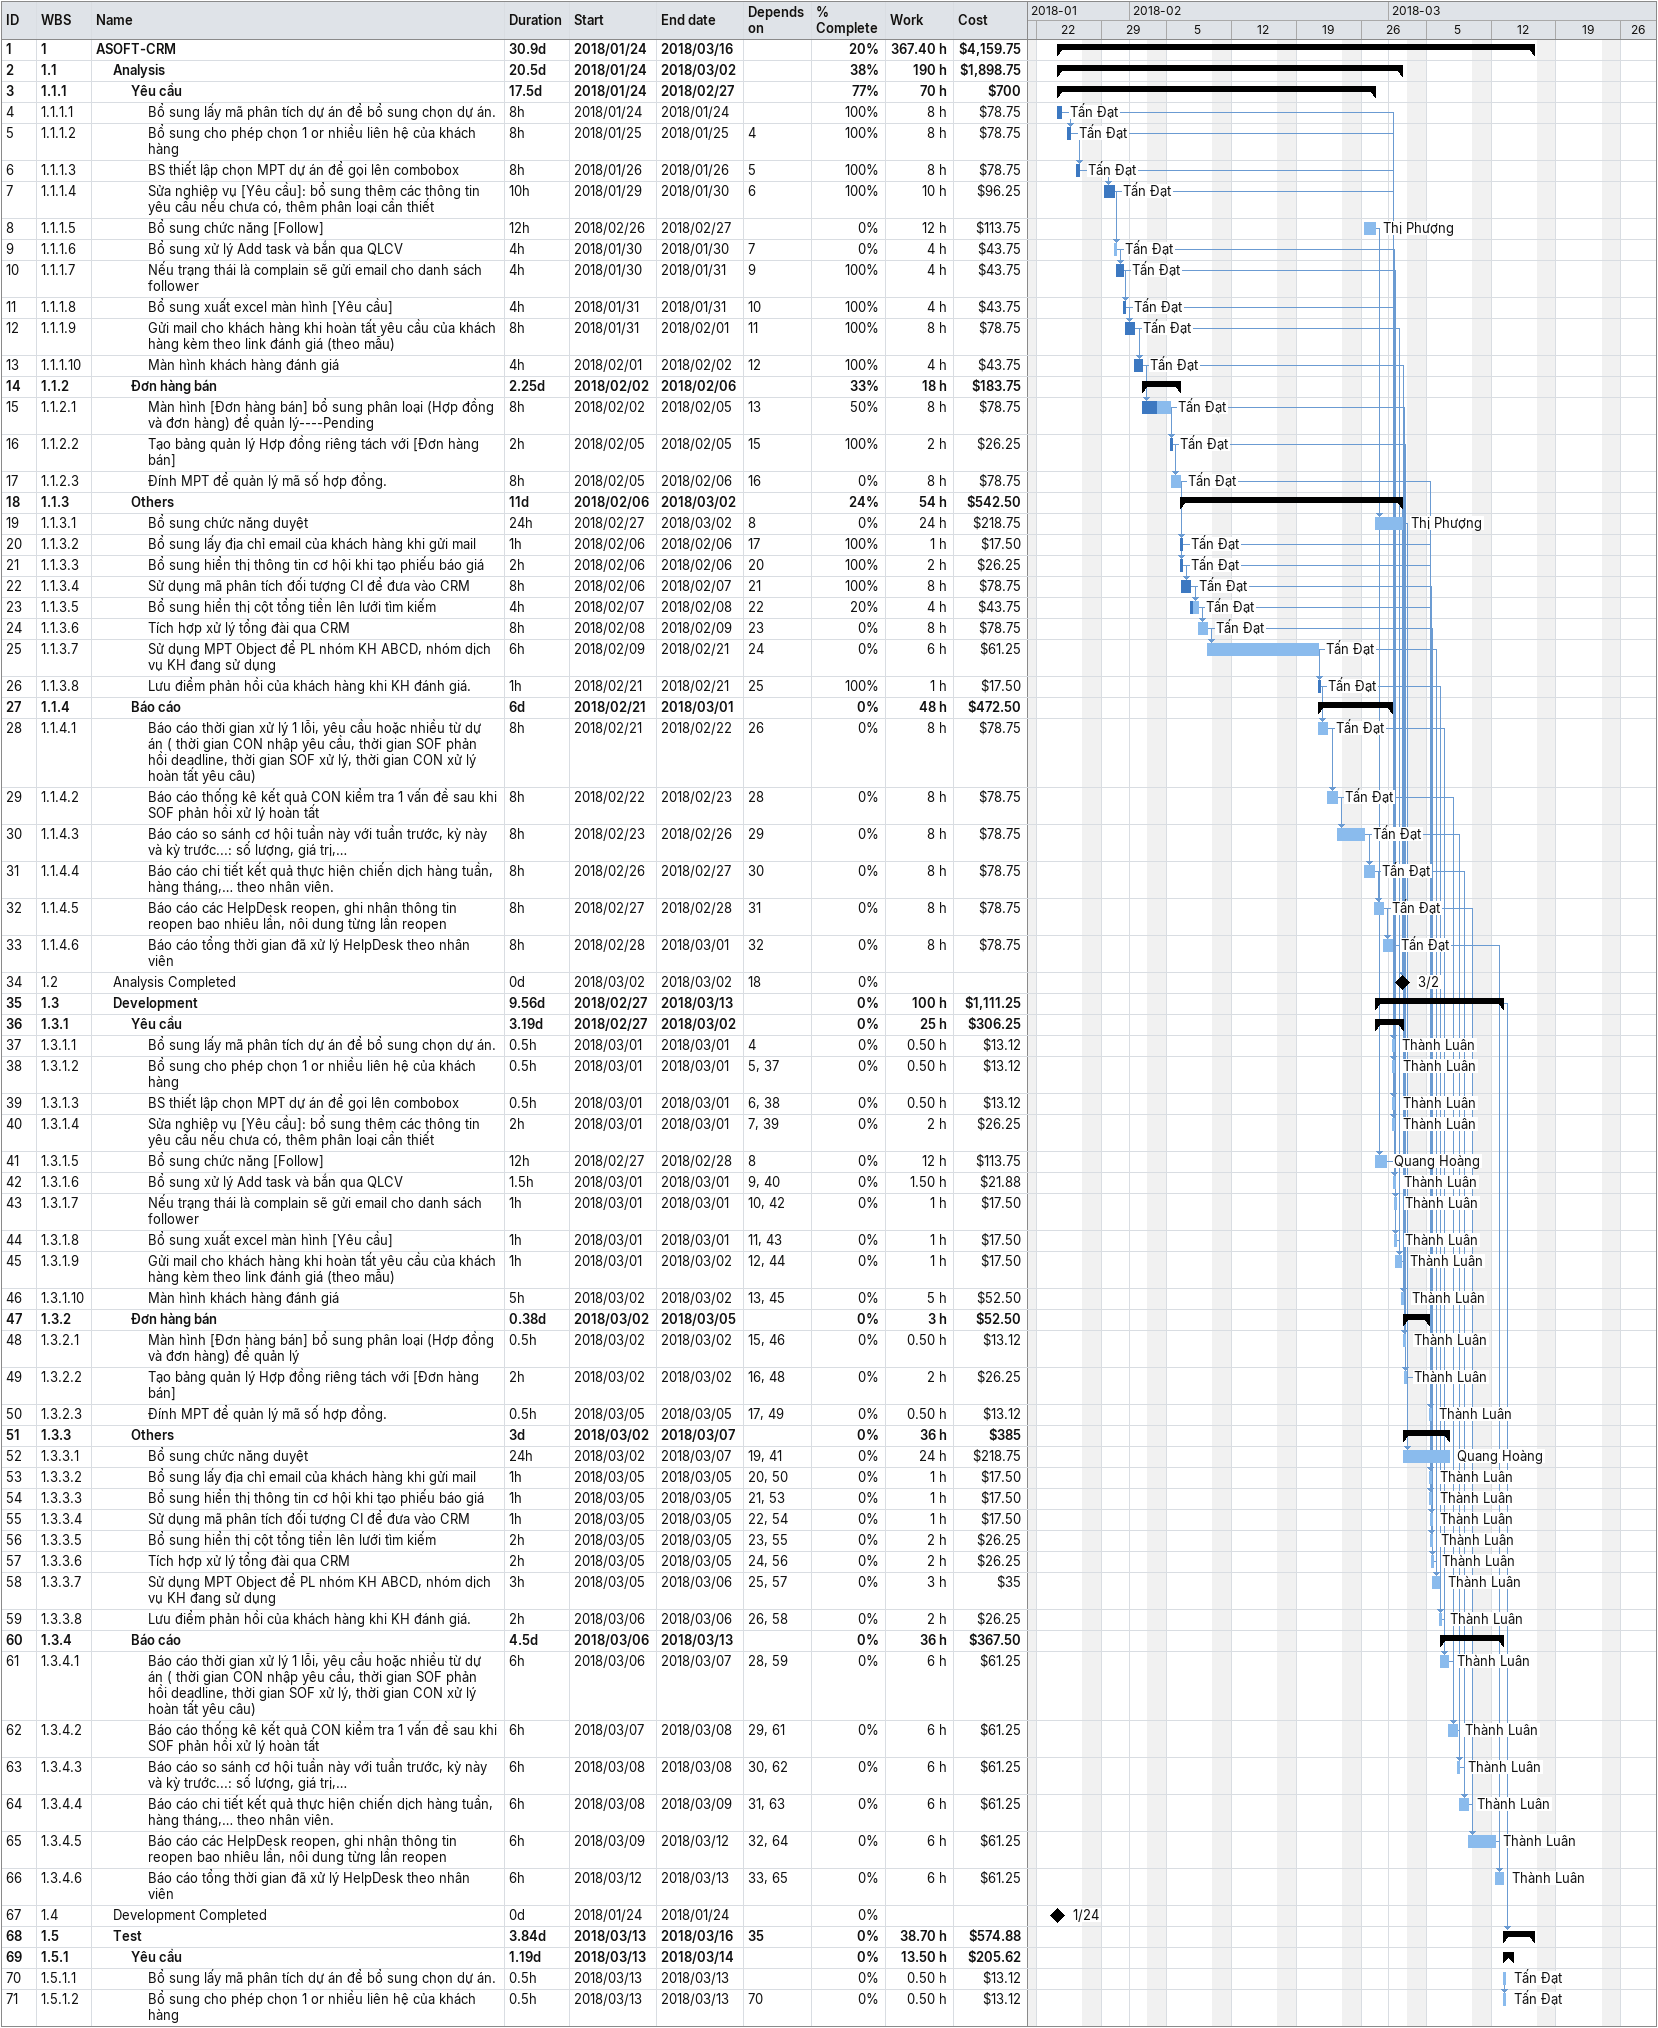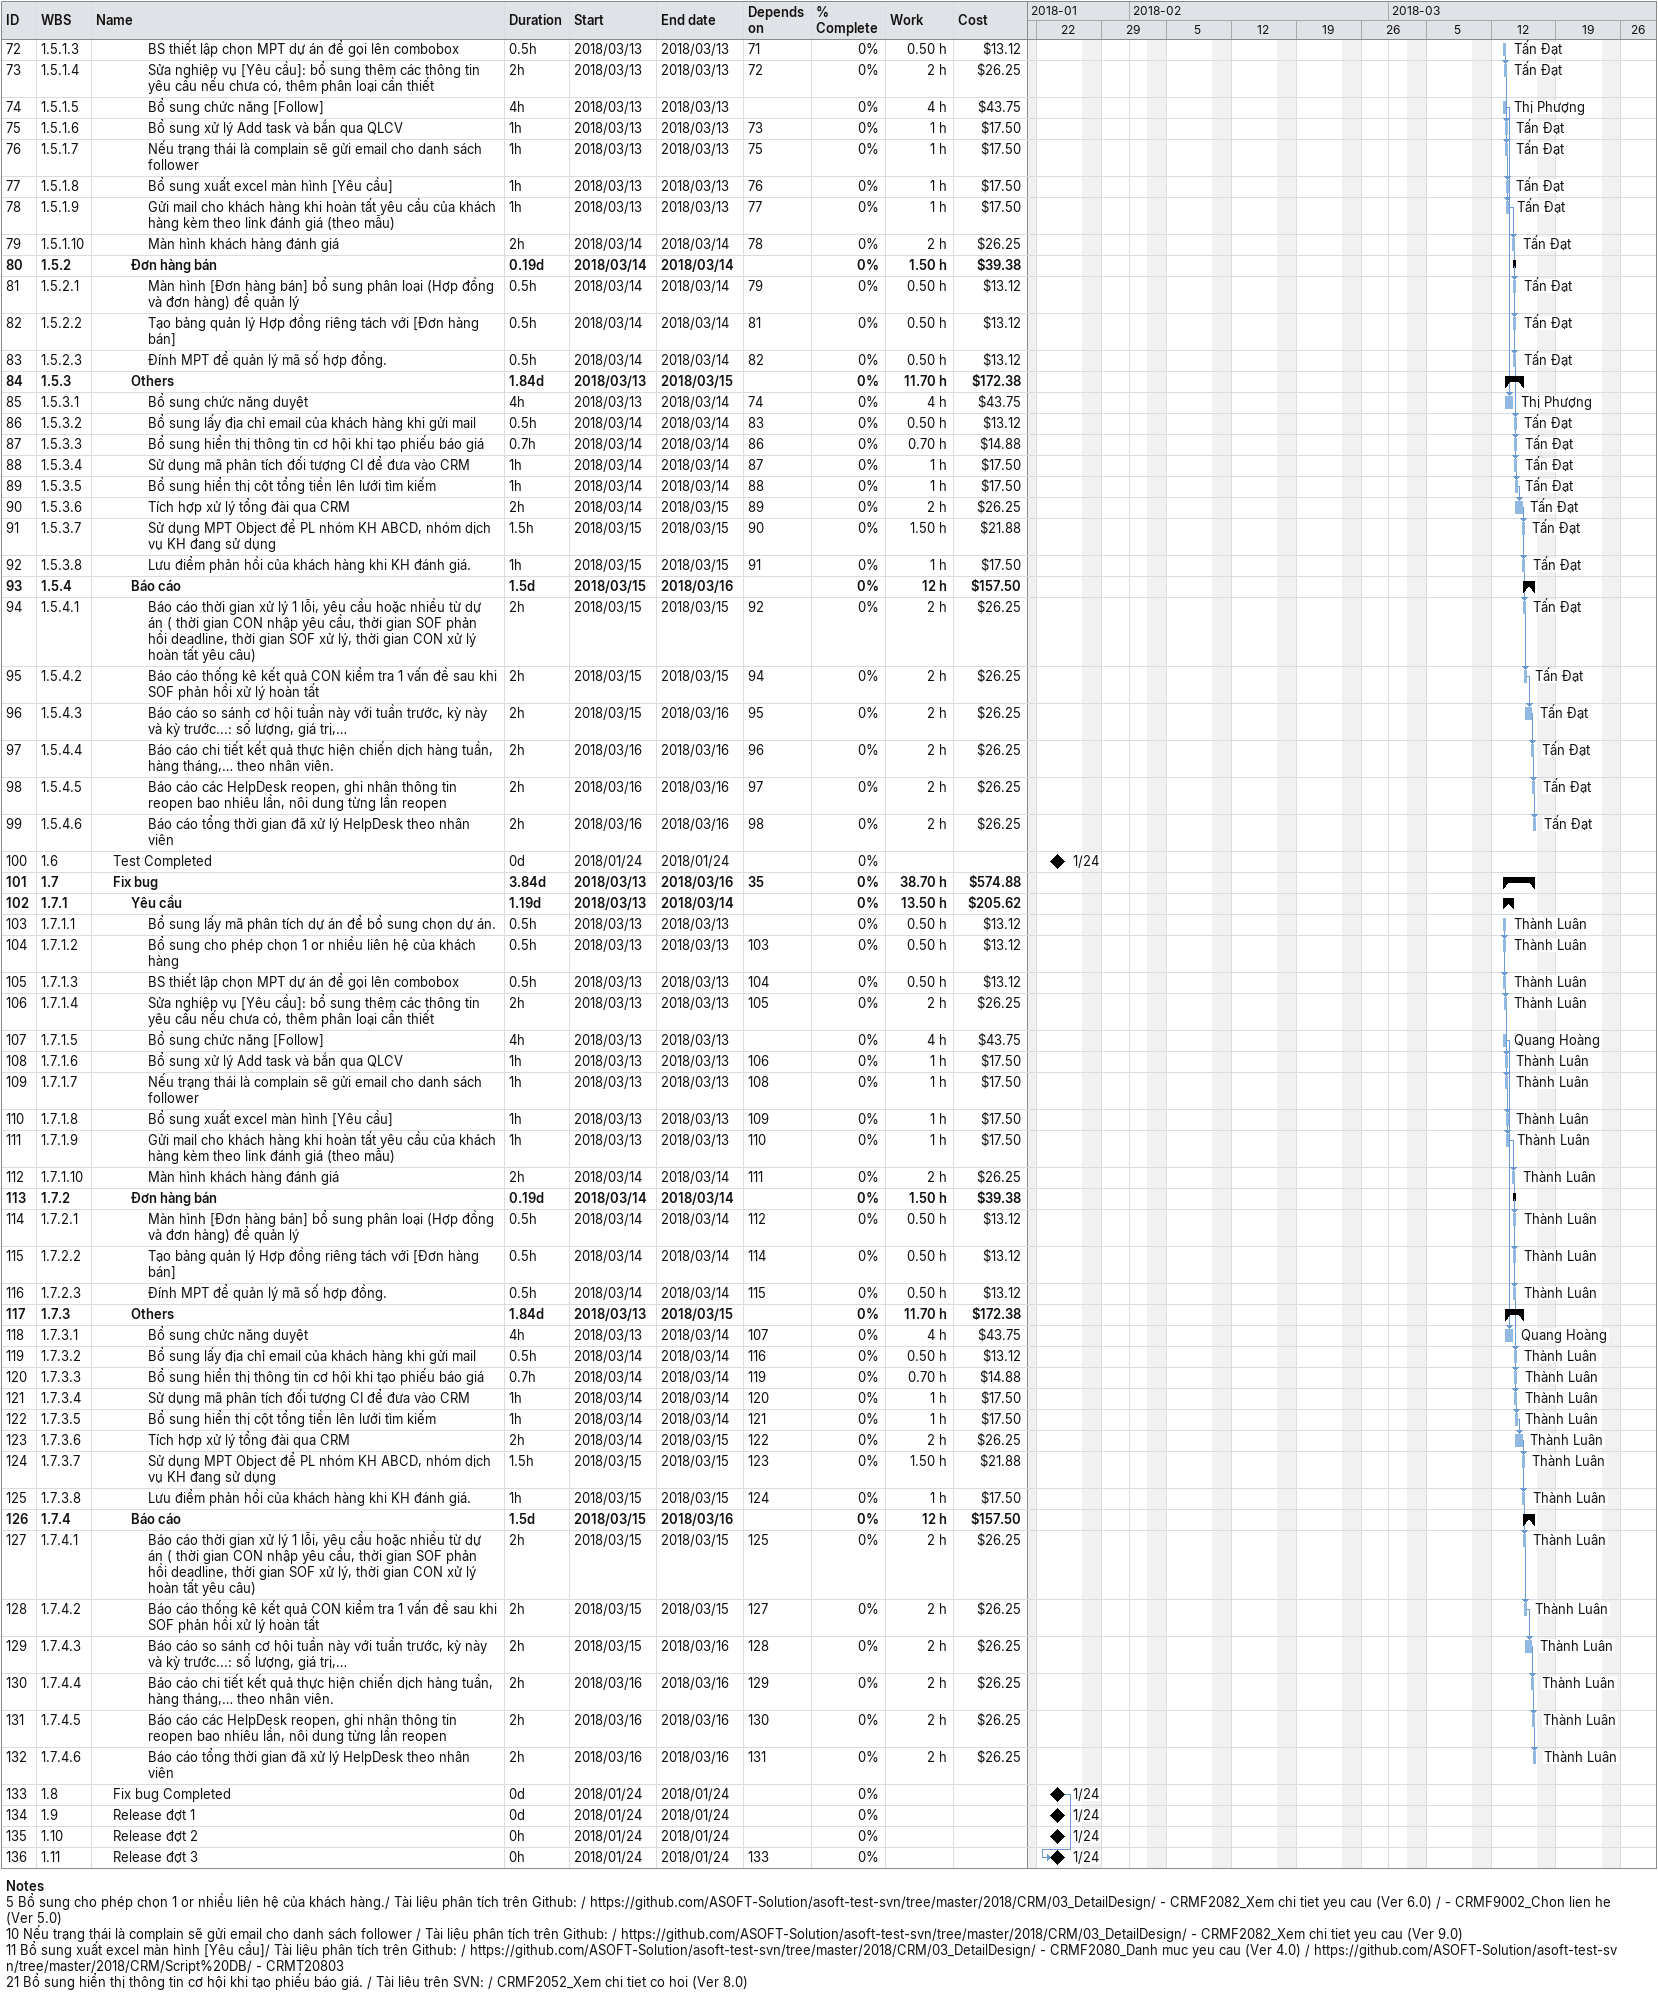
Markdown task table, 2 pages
| ID | WBS | Task | Duration | Start | Finish | Predecessors | Resources | % complete | Work (h) | Cost ($) |
|---|---|---|---|---|---|---|---|---|---|---|
| 1 | 1 | **ASOFT-CRM** | 30.9d | 2018-01-24 | 2018-03-16 |  |  | 20 | 367.40 | 4159.75 |
| 2 | 1.1 | **Analysis** | 20.5d | 2018-01-24 | 2018-03-02 |  |  | 38 | 190 | 1898.75 |
| 3 | 1.1.1 | **Yêu cầu** | 17.5d | 2018-01-24 | 2018-02-27 |  |  | 77 | 70 | 700 |
| 4 | 1.1.1.1 | Bổ sung lấy mã phân tích dự án để bổ sung chọn dự án. | 8h | 2018-01-24 | 2018-01-24 |  | Tấn Đạt | 100 | 8 | 78.75 |
| 5 | 1.1.1.2 | Bổ sung cho phép chọn 1 or nhiều liên hệ của khách hàng | 8h | 2018-01-25 | 2018-01-25 | 4 | Tấn Đạt | 100 | 8 | 78.75 |
| 6 | 1.1.1.3 | BS thiết lập chọn MPT dự án để gọi lên combobox | 8h | 2018-01-26 | 2018-01-26 | 5 | Tấn Đạt | 100 | 8 | 78.75 |
| 7 | 1.1.1.4 | Sửa nghiệp vụ [Yêu cầu]: bổ sung thêm các thông tin yêu cầu nếu chưa có, thêm phân loại cần thiết | 10h | 2018-01-29 | 2018-01-30 | 6 | Tấn Đạt | 100 | 10 | 96.25 |
| 8 | 1.1.1.5 | Bổ sung chức năng [Follow] | 12h | 2018-02-26 | 2018-02-27 |  | Thị Phượng | 0 | 12 | 113.75 |
| 9 | 1.1.1.6 | Bổ sung xử lý Add task và bắn qua QLCV | 4h | 2018-01-30 | 2018-01-30 | 7 | Tấn Đạt | 0 | 4 | 43.75 |
| 10 | 1.1.1.7 | Nếu trạng thái là complain sẽ gửi email cho danh sách follower | 4h | 2018-01-30 | 2018-01-31 | 9 | Tấn Đạt | 100 | 4 | 43.75 |
| 11 | 1.1.1.8 | Bổ sung xuất excel màn hình [Yêu cầu] | 4h | 2018-01-31 | 2018-01-31 | 10 | Tấn Đạt | 100 | 4 | 43.75 |
| 12 | 1.1.1.9 | Gửi mail cho khách hàng khi hoàn tất yêu cầu của khách hàng kèm theo link đánh giá (theo mẫu) | 8h | 2018-01-31 | 2018-02-01 | 11 | Tấn Đạt | 100 | 8 | 78.75 |
| 13 | 1.1.1.10 | Màn hình khách hàng đánh giá | 4h | 2018-02-01 | 2018-02-02 | 12 | Tấn Đạt | 100 | 4 | 43.75 |
| 14 | 1.1.2 | **Đơn hàng bán** | 2.25d | 2018-02-02 | 2018-02-06 |  |  | 33 | 18 | 183.75 |
| 15 | 1.1.2.1 | Màn hình [Đơn hàng bán] bổ sung phân loại (Hợp đồng và đơn hàng) để quản lý----Pending | 8h | 2018-02-02 | 2018-02-05 | 13 | Tấn Đạt | 50 | 8 | 78.75 |
| 16 | 1.1.2.2 | Tạo bảng quản lý Hợp đồng riêng tách với [Đơn hàng bán] | 2h | 2018-02-05 | 2018-02-05 | 15 | Tấn Đạt | 100 | 2 | 26.25 |
| 17 | 1.1.2.3 | Đính MPT để quản lý mã số hợp đồng. | 8h | 2018-02-05 | 2018-02-06 | 16 | Tấn Đạt | 0 | 8 | 78.75 |
| 18 | 1.1.3 | **Others** | 11d | 2018-02-06 | 2018-03-02 |  |  | 24 | 54 | 542.50 |
| 19 | 1.1.3.1 | Bổ sung chức năng duyệt | 24h | 2018-02-27 | 2018-03-02 | 8 | Thị Phượng | 0 | 24 | 218.75 |
| 20 | 1.1.3.2 | Bổ sung lấy địa chỉ email của khách hàng khi gửi mail | 1h | 2018-02-06 | 2018-02-06 | 17 | Tấn Đạt | 100 | 1 | 17.50 |
| 21 | 1.1.3.3 | Bổ sung hiển thị thông tin cơ hội khi tạo phiếu báo giá | 2h | 2018-02-06 | 2018-02-06 | 20 | Tấn Đạt | 100 | 2 | 26.25 |
| 22 | 1.1.3.4 | Sử dụng mã phân tích đối tượng CI để đưa vào CRM | 8h | 2018-02-06 | 2018-02-07 | 21 | Tấn Đạt | 100 | 8 | 78.75 |
| 23 | 1.1.3.5 | Bổ sung hiển thị cột tổng tiền lên lưới tìm kiếm | 4h | 2018-02-07 | 2018-02-08 | 22 | Tấn Đạt | 20 | 4 | 43.75 |
| 24 | 1.1.3.6 | Tích hợp xử lý tổng đài qua CRM | 8h | 2018-02-08 | 2018-02-09 | 23 | Tấn Đạt | 0 | 8 | 78.75 |
| 25 | 1.1.3.7 | Sử dụng MPT Object để PL nhóm KH ABCD, nhóm dịch vụ KH đang sử dụng | 6h | 2018-02-09 | 2018-02-21 | 24 | Tấn Đạt | 0 | 6 | 61.25 |
| 26 | 1.1.3.8 | Lưu điểm phản hồi của khách hàng khi KH đánh giá. | 1h | 2018-02-21 | 2018-02-21 | 25 | Tấn Đạt | 100 | 1 | 17.50 |
| 27 | 1.1.4 | **Báo cáo** | 6d | 2018-02-21 | 2018-03-01 |  |  | 0 | 48 | 472.50 |
| 28 | 1.1.4.1 | Báo cáo thời gian xử lý 1 lỗi, yêu cầu hoặc nhiều từ dự án ( thời gian CON nhập yêu cầu, thời gian SOF phản hồi deadline, thời gian SOF xử lý, thời gian CON xử lý hoàn tất yêu câu) | 8h | 2018-02-21 | 2018-02-22 | 26 | Tấn Đạt | 0 | 8 | 78.75 |
| 29 | 1.1.4.2 | Báo cáo thống kê kết quả CON kiểm tra 1 vấn đề sau khi SOF phản hồi xử lý hoàn tất | 8h | 2018-02-22 | 2018-02-23 | 28 | Tấn Đạt | 0 | 8 | 78.75 |
| 30 | 1.1.4.3 | Báo cáo so sánh cơ hội tuần này với tuần trước, kỳ này và kỳ trước...: số lượng, giá trị,… | 8h | 2018-02-23 | 2018-02-26 | 29 | Tấn Đạt | 0 | 8 | 78.75 |
| 31 | 1.1.4.4 | Báo cáo chi tiết kết quả thực hiện chiến dịch hàng tuần, hàng tháng,… theo nhân viên. | 8h | 2018-02-26 | 2018-02-27 | 30 | Tấn Đạt | 0 | 8 | 78.75 |
| 32 | 1.1.4.5 | Báo cáo các HelpDesk reopen, ghi nhân thông tin reopen bao nhiêu lần, nôi dung từng lần reopen | 8h | 2018-02-27 | 2018-02-28 | 31 | Tấn Đạt | 0 | 8 | 78.75 |
| 33 | 1.1.4.6 | Báo cáo tổng thời gian đã xử lý HelpDesk theo nhân viên | 8h | 2018-02-28 | 2018-03-01 | 32 | Tấn Đạt | 0 | 8 | 78.75 |
| 34 | 1.2 | Analysis Completed | 0d | 2018-03-02 | 2018-03-02 | 18 |  | 0 |  |  |
| 35 | 1.3 | **Development** | 9.56d | 2018-02-27 | 2018-03-13 |  |  | 0 | 100 | 1111.25 |
| 36 | 1.3.1 | **Yêu cầu** | 3.19d | 2018-02-27 | 2018-03-02 |  |  | 0 | 25 | 306.25 |
| 37 | 1.3.1.1 | Bổ sung lấy mã phân tích dự án để bổ sung chọn dự án. | 0.5h | 2018-03-01 | 2018-03-01 | 4 | Thành Luân | 0 | 0.50 | 13.12 |
| 38 | 1.3.1.2 | Bổ sung cho phép chọn 1 or nhiều liên hệ của khách hàng | 0.5h | 2018-03-01 | 2018-03-01 | 5, 37 | Thành Luân | 0 | 0.50 | 13.12 |
| 39 | 1.3.1.3 | BS thiết lập chọn MPT dự án để gọi lên combobox | 0.5h | 2018-03-01 | 2018-03-01 | 6, 38 | Thành Luân | 0 | 0.50 | 13.12 |
| 40 | 1.3.1.4 | Sửa nghiệp vụ [Yêu cầu]: bổ sung thêm các thông tin yêu cầu nếu chưa có, thêm phân loại cần thiết | 2h | 2018-03-01 | 2018-03-01 | 7, 39 | Thành Luân | 0 | 2 | 26.25 |
| 41 | 1.3.1.5 | Bổ sung chức năng [Follow] | 12h | 2018-02-27 | 2018-02-28 | 8 | Quang Hoàng | 0 | 12 | 113.75 |
| 42 | 1.3.1.6 | Bổ sung xử lý Add task và bắn qua QLCV | 1.5h | 2018-03-01 | 2018-03-01 | 9, 40 | Thành Luân | 0 | 1.50 | 21.88 |
| 43 | 1.3.1.7 | Nếu trạng thái là complain sẽ gửi email cho danh sách follower | 1h | 2018-03-01 | 2018-03-01 | 10, 42 | Thành Luân | 0 | 1 | 17.50 |
| 44 | 1.3.1.8 | Bổ sung xuất excel màn hình [Yêu cầu] | 1h | 2018-03-01 | 2018-03-01 | 11, 43 | Thành Luân | 0 | 1 | 17.50 |
| 45 | 1.3.1.9 | Gửi mail cho khách hàng khi hoàn tất yêu cầu của khách hàng kèm theo link đánh giá (theo mẫu) | 1h | 2018-03-01 | 2018-03-02 | 12, 44 | Thành Luân | 0 | 1 | 17.50 |
| 46 | 1.3.1.10 | Màn hình khách hàng đánh giá | 5h | 2018-03-02 | 2018-03-02 | 13, 45 | Thành Luân | 0 | 5 | 52.50 |
| 47 | 1.3.2 | **Đơn hàng bán** | 0.38d | 2018-03-02 | 2018-03-05 |  |  | 0 | 3 | 52.50 |
| 48 | 1.3.2.1 | Màn hình [Đơn hàng bán] bổ sung phân loại (Hợp đồng và đơn hàng) để quản lý | 0.5h | 2018-03-02 | 2018-03-02 | 15, 46 | Thành Luân | 0 | 0.50 | 13.12 |
| 49 | 1.3.2.2 | Tạo bảng quản lý Hợp đồng riêng tách với [Đơn hàng bán] | 2h | 2018-03-02 | 2018-03-02 | 16, 48 | Thành Luân | 0 | 2 | 26.25 |
| 50 | 1.3.2.3 | Đính MPT để quản lý mã số hợp đồng. | 0.5h | 2018-03-05 | 2018-03-05 | 17, 49 | Thành Luân | 0 | 0.50 | 13.12 |
| 51 | 1.3.3 | **Others** | 3d | 2018-03-02 | 2018-03-07 |  |  | 0 | 36 | 385 |
| 52 | 1.3.3.1 | Bổ sung chức năng duyệt | 24h | 2018-03-02 | 2018-03-07 | 19, 41 | Quang Hoàng | 0 | 24 | 218.75 |
| 53 | 1.3.3.2 | Bổ sung lấy địa chỉ email của khách hàng khi gửi mail | 1h | 2018-03-05 | 2018-03-05 | 20, 50 | Thành Luân | 0 | 1 | 17.50 |
| 54 | 1.3.3.3 | Bổ sung hiển thị thông tin cơ hội khi tạo phiếu báo giá | 1h | 2018-03-05 | 2018-03-05 | 21, 53 | Thành Luân | 0 | 1 | 17.50 |
| 55 | 1.3.3.4 | Sử dụng mã phân tích đối tượng CI để đưa vào CRM | 1h | 2018-03-05 | 2018-03-05 | 22, 54 | Thành Luân | 0 | 1 | 17.50 |
| 56 | 1.3.3.5 | Bổ sung hiển thị cột tổng tiền lên lưới tìm kiếm | 2h | 2018-03-05 | 2018-03-05 | 23, 55 | Thành Luân | 0 | 2 | 26.25 |
| 57 | 1.3.3.6 | Tích hợp xử lý tổng đài qua CRM | 2h | 2018-03-05 | 2018-03-05 | 24, 56 | Thành Luân | 0 | 2 | 26.25 |
| 58 | 1.3.3.7 | Sử dụng MPT Object để PL nhóm KH ABCD, nhóm dịch vụ KH đang sử dụng | 3h | 2018-03-05 | 2018-03-06 | 25, 57 | Thành Luân | 0 | 3 | 35 |
| 59 | 1.3.3.8 | Lưu điểm phản hồi của khách hàng khi KH đánh giá. | 2h | 2018-03-06 | 2018-03-06 | 26, 58 | Thành Luân | 0 | 2 | 26.25 |
| 60 | 1.3.4 | **Báo cáo** | 4.5d | 2018-03-06 | 2018-03-13 |  |  | 0 | 36 | 367.50 |
| 61 | 1.3.4.1 | Báo cáo thời gian xử lý 1 lỗi, yêu cầu hoặc nhiều từ dự án ( thời gian CON nhập yêu cầu, thời gian SOF phản hồi deadline, thời gian SOF xử lý, thời gian CON xử lý hoàn tất yêu câu) | 6h | 2018-03-06 | 2018-03-07 | 28, 59 | Thành Luân | 0 | 6 | 61.25 |
| 62 | 1.3.4.2 | Báo cáo thống kê kết quả CON kiểm tra 1 vấn đề sau khi SOF phản hồi xử lý hoàn tất | 6h | 2018-03-07 | 2018-03-08 | 29, 61 | Thành Luân | 0 | 6 | 61.25 |
| 63 | 1.3.4.3 | Báo cáo so sánh cơ hội tuần này với tuần trước, kỳ này và kỳ trước...: số lượng, giá trị,… | 6h | 2018-03-08 | 2018-03-08 | 30, 62 | Thành Luân | 0 | 6 | 61.25 |
| 64 | 1.3.4.4 | Báo cáo chi tiết kết quả thực hiện chiến dịch hàng tuần, hàng tháng,… theo nhân viên. | 6h | 2018-03-08 | 2018-03-09 | 31, 63 | Thành Luân | 0 | 6 | 61.25 |
| 65 | 1.3.4.5 | Báo cáo các HelpDesk reopen, ghi nhân thông tin reopen bao nhiêu lần, nôi dung từng lần reopen | 6h | 2018-03-09 | 2018-03-12 | 32, 64 | Thành Luân | 0 | 6 | 61.25 |
| 66 | 1.3.4.6 | Báo cáo tổng thời gian đã xử lý HelpDesk theo nhân viên | 6h | 2018-03-12 | 2018-03-13 | 33, 65 | Thành Luân | 0 | 6 | 61.25 |
| 67 | 1.4 | Development Completed | 0d | 2018-01-24 | 2018-01-24 |  |  | 0 |  |  |
| 68 | 1.5 | **Test** | 3.84d | 2018-03-13 | 2018-03-16 | 35 |  | 0 | 38.70 | 574.88 |
| 69 | 1.5.1 | **Yêu cầu** | 1.19d | 2018-03-13 | 2018-03-14 |  |  | 0 | 13.50 | 205.62 |
| 70 | 1.5.1.1 | Bổ sung lấy mã phân tích dự án để bổ sung chọn dự án. | 0.5h | 2018-03-13 | 2018-03-13 |  | Tấn Đạt | 0 | 0.50 | 13.12 |
| 71 | 1.5.1.2 | Bổ sung cho phép chọn 1 or nhiều liên hệ của khách hàng | 0.5h | 2018-03-13 | 2018-03-13 | 70 | Tấn Đạt | 0 | 0.50 | 13.12 |
| 72 | 1.5.1.3 | BS thiết lập chọn MPT dự án để gọi lên combobox | 0.5h | 2018-03-13 | 2018-03-13 | 71 | Tấn Đạt | 0 | 0.50 | 13.12 |
| 73 | 1.5.1.4 | Sửa nghiệp vụ [Yêu cầu]: bổ sung thêm các thông tin yêu cầu nếu chưa có, thêm phân loại cần thiết | 2h | 2018-03-13 | 2018-03-13 | 72 | Tấn Đạt | 0 | 2 | 26.25 |
| 74 | 1.5.1.5 | Bổ sung chức năng [Follow] | 4h | 2018-03-13 | 2018-03-13 |  | Thị Phượng | 0 | 4 | 43.75 |
| 75 | 1.5.1.6 | Bổ sung xử lý Add task và bắn qua QLCV | 1h | 2018-03-13 | 2018-03-13 | 73 | Tấn Đạt | 0 | 1 | 17.50 |
| 76 | 1.5.1.7 | Nếu trạng thái là complain sẽ gửi email cho danh sách follower | 1h | 2018-03-13 | 2018-03-13 | 75 | Tấn Đạt | 0 | 1 | 17.50 |
| 77 | 1.5.1.8 | Bổ sung xuất excel màn hình [Yêu cầu] | 1h | 2018-03-13 | 2018-03-13 | 76 | Tấn Đạt | 0 | 1 | 17.50 |
| 78 | 1.5.1.9 | Gửi mail cho khách hàng khi hoàn tất yêu cầu của khách hàng kèm theo link đánh giá (theo mẫu) | 1h | 2018-03-13 | 2018-03-13 | 77 | Tấn Đạt | 0 | 1 | 17.50 |
| 79 | 1.5.1.10 | Màn hình khách hàng đánh giá | 2h | 2018-03-14 | 2018-03-14 | 78 | Tấn Đạt | 0 | 2 | 26.25 |
| 80 | 1.5.2 | **Đơn hàng bán** | 0.19d | 2018-03-14 | 2018-03-14 |  |  | 0 | 1.50 | 39.38 |
| 81 | 1.5.2.1 | Màn hình [Đơn hàng bán] bổ sung phân loại (Hợp đồng và đơn hàng) để quản lý | 0.5h | 2018-03-14 | 2018-03-14 | 79 | Tấn Đạt | 0 | 0.50 | 13.12 |
| 82 | 1.5.2.2 | Tạo bảng quản lý Hợp đồng riêng tách với [Đơn hàng bán] | 0.5h | 2018-03-14 | 2018-03-14 | 81 | Tấn Đạt | 0 | 0.50 | 13.12 |
| 83 | 1.5.2.3 | Đính MPT để quản lý mã số hợp đồng. | 0.5h | 2018-03-14 | 2018-03-14 | 82 | Tấn Đạt | 0 | 0.50 | 13.12 |
| 84 | 1.5.3 | **Others** | 1.84d | 2018-03-13 | 2018-03-15 |  |  | 0 | 11.70 | 172.38 |
| 85 | 1.5.3.1 | Bổ sung chức năng duyệt | 4h | 2018-03-13 | 2018-03-14 | 74 | Thị Phượng | 0 | 4 | 43.75 |
| 86 | 1.5.3.2 | Bổ sung lấy địa chỉ email của khách hàng khi gửi mail | 0.5h | 2018-03-14 | 2018-03-14 | 83 | Tấn Đạt | 0 | 0.50 | 13.12 |
| 87 | 1.5.3.3 | Bổ sung hiển thị thông tin cơ hội khi tạo phiếu báo giá | 0.7h | 2018-03-14 | 2018-03-14 | 86 | Tấn Đạt | 0 | 0.70 | 14.88 |
| 88 | 1.5.3.4 | Sử dụng mã phân tích đối tượng CI để đưa vào CRM | 1h | 2018-03-14 | 2018-03-14 | 87 | Tấn Đạt | 0 | 1 | 17.50 |
| 89 | 1.5.3.5 | Bổ sung hiển thị cột tổng tiền lên lưới tìm kiếm | 1h | 2018-03-14 | 2018-03-14 | 88 | Tấn Đạt | 0 | 1 | 17.50 |
| 90 | 1.5.3.6 | Tích hợp xử lý tổng đài qua CRM | 2h | 2018-03-14 | 2018-03-15 | 89 | Tấn Đạt | 0 | 2 | 26.25 |
| 91 | 1.5.3.7 | Sử dụng MPT Object để PL nhóm KH ABCD, nhóm dịch vụ KH đang sử dụng | 1.5h | 2018-03-15 | 2018-03-15 | 90 | Tấn Đạt | 0 | 1.50 | 21.88 |
| 92 | 1.5.3.8 | Lưu điểm phản hồi của khách hàng khi KH đánh giá. | 1h | 2018-03-15 | 2018-03-15 | 91 | Tấn Đạt | 0 | 1 | 17.50 |
| 93 | 1.5.4 | **Báo cáo** | 1.5d | 2018-03-15 | 2018-03-16 |  |  | 0 | 12 | 157.50 |
| 94 | 1.5.4.1 | Báo cáo thời gian xử lý 1 lỗi, yêu cầu hoặc nhiều từ dự án ( thời gian CON nhập yêu cầu, thời gian SOF phản hồi deadline, thời gian SOF xử lý, thời gian CON xử lý hoàn tất yêu câu) | 2h | 2018-03-15 | 2018-03-15 | 92 | Tấn Đạt | 0 | 2 | 26.25 |
| 95 | 1.5.4.2 | Báo cáo thống kê kết quả CON kiểm tra 1 vấn đề sau khi SOF phản hồi xử lý hoàn tất | 2h | 2018-03-15 | 2018-03-15 | 94 | Tấn Đạt | 0 | 2 | 26.25 |
| 96 | 1.5.4.3 | Báo cáo so sánh cơ hội tuần này với tuần trước, kỳ này và kỳ trước...: số lượng, giá trị,… | 2h | 2018-03-15 | 2018-03-16 | 95 | Tấn Đạt | 0 | 2 | 26.25 |
| 97 | 1.5.4.4 | Báo cáo chi tiết kết quả thực hiện chiến dịch hàng tuần, hàng tháng,… theo nhân viên. | 2h | 2018-03-16 | 2018-03-16 | 96 | Tấn Đạt | 0 | 2 | 26.25 |
| 98 | 1.5.4.5 | Báo cáo các HelpDesk reopen, ghi nhân thông tin reopen bao nhiêu lần, nôi dung từng lần reopen | 2h | 2018-03-16 | 2018-03-16 | 97 | Tấn Đạt | 0 | 2 | 26.25 |
| 99 | 1.5.4.6 | Báo cáo tổng thời gian đã xử lý HelpDesk theo nhân viên | 2h | 2018-03-16 | 2018-03-16 | 98 | Tấn Đạt | 0 | 2 | 26.25 |
| 100 | 1.6 | Test Completed | 0d | 2018-01-24 | 2018-01-24 |  |  | 0 |  |  |
| 101 | 1.7 | **Fix bug** | 3.84d | 2018-03-13 | 2018-03-16 | 35 |  | 0 | 38.70 | 574.88 |
| 102 | 1.7.1 | **Yêu cầu** | 1.19d | 2018-03-13 | 2018-03-14 |  |  | 0 | 13.50 | 205.62 |
| 103 | 1.7.1.1 | Bổ sung lấy mã phân tích dự án để bổ sung chọn dự án. | 0.5h | 2018-03-13 | 2018-03-13 |  | Thành Luân | 0 | 0.50 | 13.12 |
| 104 | 1.7.1.2 | Bổ sung cho phép chọn 1 or nhiều liên hệ của khách hàng | 0.5h | 2018-03-13 | 2018-03-13 | 103 | Thành Luân | 0 | 0.50 | 13.12 |
| 105 | 1.7.1.3 | BS thiết lập chọn MPT dự án để gọi lên combobox | 0.5h | 2018-03-13 | 2018-03-13 | 104 | Thành Luân | 0 | 0.50 | 13.12 |
| 106 | 1.7.1.4 | Sửa nghiệp vụ [Yêu cầu]: bổ sung thêm các thông tin yêu cầu nếu chưa có, thêm phân loại cần thiết | 2h | 2018-03-13 | 2018-03-13 | 105 | Thành Luân | 0 | 2 | 26.25 |
| 107 | 1.7.1.5 | Bổ sung chức năng [Follow] | 4h | 2018-03-13 | 2018-03-13 |  | Quang Hoàng | 0 | 4 | 43.75 |
| 108 | 1.7.1.6 | Bổ sung xử lý Add task và bắn qua QLCV | 1h | 2018-03-13 | 2018-03-13 | 106 | Thành Luân | 0 | 1 | 17.50 |
| 109 | 1.7.1.7 | Nếu trạng thái là complain sẽ gửi email cho danh sách follower | 1h | 2018-03-13 | 2018-03-13 | 108 | Thành Luân | 0 | 1 | 17.50 |
| 110 | 1.7.1.8 | Bổ sung xuất excel màn hình [Yêu cầu] | 1h | 2018-03-13 | 2018-03-13 | 109 | Thành Luân | 0 | 1 | 17.50 |
| 111 | 1.7.1.9 | Gửi mail cho khách hàng khi hoàn tất yêu cầu của khách hàng kèm theo link đánh giá (theo mẫu) | 1h | 2018-03-13 | 2018-03-13 | 110 | Thành Luân | 0 | 1 | 17.50 |
| 112 | 1.7.1.10 | Màn hình khách hàng đánh giá | 2h | 2018-03-14 | 2018-03-14 | 111 | Thành Luân | 0 | 2 | 26.25 |
| 113 | 1.7.2 | **Đơn hàng bán** | 0.19d | 2018-03-14 | 2018-03-14 |  |  | 0 | 1.50 | 39.38 |
| 114 | 1.7.2.1 | Màn hình [Đơn hàng bán] bổ sung phân loại (Hợp đồng và đơn hàng) để quản lý | 0.5h | 2018-03-14 | 2018-03-14 | 112 | Thành Luân | 0 | 0.50 | 13.12 |
| 115 | 1.7.2.2 | Tạo bảng quản lý Hợp đồng riêng tách với [Đơn hàng bán] | 0.5h | 2018-03-14 | 2018-03-14 | 114 | Thành Luân | 0 | 0.50 | 13.12 |
| 116 | 1.7.2.3 | Đính MPT để quản lý mã số hợp đồng. | 0.5h | 2018-03-14 | 2018-03-14 | 115 | Thành Luân | 0 | 0.50 | 13.12 |
| 117 | 1.7.3 | **Others** | 1.84d | 2018-03-13 | 2018-03-15 |  |  | 0 | 11.70 | 172.38 |
| 118 | 1.7.3.1 | Bổ sung chức năng duyệt | 4h | 2018-03-13 | 2018-03-14 | 107 | Quang Hoàng | 0 | 4 | 43.75 |
| 119 | 1.7.3.2 | Bổ sung lấy địa chỉ email của khách hàng khi gửi mail | 0.5h | 2018-03-14 | 2018-03-14 | 116 | Thành Luân | 0 | 0.50 | 13.12 |
| 120 | 1.7.3.3 | Bổ sung hiển thị thông tin cơ hội khi tạo phiếu báo giá | 0.7h | 2018-03-14 | 2018-03-14 | 119 | Thành Luân | 0 | 0.70 | 14.88 |
| 121 | 1.7.3.4 | Sử dụng mã phân tích đối tượng CI để đưa vào CRM | 1h | 2018-03-14 | 2018-03-14 | 120 | Thành Luân | 0 | 1 | 17.50 |
| 122 | 1.7.3.5 | Bổ sung hiển thị cột tổng tiền lên lưới tìm kiếm | 1h | 2018-03-14 | 2018-03-14 | 121 | Thành Luân | 0 | 1 | 17.50 |
| 123 | 1.7.3.6 | Tích hợp xử lý tổng đài qua CRM | 2h | 2018-03-14 | 2018-03-15 | 122 | Thành Luân | 0 | 2 | 26.25 |
| 124 | 1.7.3.7 | Sử dụng MPT Object để PL nhóm KH ABCD, nhóm dịch vụ KH đang sử dụng | 1.5h | 2018-03-15 | 2018-03-15 | 123 | Thành Luân | 0 | 1.50 | 21.88 |
| 125 | 1.7.3.8 | Lưu điểm phản hồi của khách hàng khi KH đánh giá. | 1h | 2018-03-15 | 2018-03-15 | 124 | Thành Luân | 0 | 1 | 17.50 |
| 126 | 1.7.4 | **Báo cáo** | 1.5d | 2018-03-15 | 2018-03-16 |  |  | 0 | 12 | 157.50 |
| 127 | 1.7.4.1 | Báo cáo thời gian xử lý 1 lỗi, yêu cầu hoặc nhiều từ dự án ( thời gian CON nhập yêu cầu, thời gian SOF phản hồi deadline, thời gian SOF xử lý, thời gian CON xử lý hoàn tất yêu câu) | 2h | 2018-03-15 | 2018-03-15 | 125 | Thành Luân | 0 | 2 | 26.25 |
| 128 | 1.7.4.2 | Báo cáo thống kê kết quả CON kiểm tra 1 vấn đề sau khi SOF phản hồi xử lý hoàn tất | 2h | 2018-03-15 | 2018-03-15 | 127 | Thành Luân | 0 | 2 | 26.25 |
| 129 | 1.7.4.3 | Báo cáo so sánh cơ hội tuần này với tuần trước, kỳ này và kỳ trước...: số lượng, giá trị,… | 2h | 2018-03-15 | 2018-03-16 | 128 | Thành Luân | 0 | 2 | 26.25 |
| 130 | 1.7.4.4 | Báo cáo chi tiết kết quả thực hiện chiến dịch hàng tuần, hàng tháng,… theo nhân viên. | 2h | 2018-03-16 | 2018-03-16 | 129 | Thành Luân | 0 | 2 | 26.25 |
| 131 | 1.7.4.5 | Báo cáo các HelpDesk reopen, ghi nhân thông tin reopen bao nhiêu lần, nôi dung từng lần reopen | 2h | 2018-03-16 | 2018-03-16 | 130 | Thành Luân | 0 | 2 | 26.25 |
| 132 | 1.7.4.6 | Báo cáo tổng thời gian đã xử lý HelpDesk theo nhân viên | 2h | 2018-03-16 | 2018-03-16 | 131 | Thành Luân | 0 | 2 | 26.25 |
| 133 | 1.8 | Fix bug Completed | 0d | 2018-01-24 | 2018-01-24 |  |  | 0 |  |  |
| 134 | 1.9 | Release đợt 1 | 0d | 2018-01-24 | 2018-01-24 |  |  | 0 |  |  |
| 135 | 1.10 | Release đợt 2 | 0h | 2018-01-24 | 2018-01-24 |  |  | 0 |  |  |
| 136 | 1.11 | Release đợt 3 | 0h | 2018-01-24 | 2018-01-24 | 133 |  | 0 |  |  |

Notes
- 5: Bổ sung cho phép chọn 1 or nhiều liên hệ của khách hàng./ Tài liệu phân tích trên Github: / https://github.com/ASOFT-Solution/asoft-test-svn/tree/master/2018/CRM/03_DetailDesign/ - CRMF2082_Xem chi tiet yeu cau (Ver 6.0) / - CRMF9002_Chon lien he (Ver 5.0)
- 10: Nếu trạng thái là complain sẽ gửi email cho danh sách follower / Tài liệu phân tích trên Github: / https://github.com/ASOFT-Solution/asoft-test-svn/tree/master/2018/CRM/03_DetailDesign/ - CRMF2082_Xem chi tiet yeu cau (Ver 9.0)
- 11: Bổ sung xuất excel màn hình [Yêu cầu]/ Tài liệu phân tích trên Github: / https://github.com/ASOFT-Solution/asoft-test-svn/tree/master/2018/CRM/03_DetailDesign/ - CRMF2080_Danh muc yeu cau (Ver 4.0) / https://github.com/ASOFT-Solution/asoft-test-svn/tree/master/2018/CRM/Script%20DB/ - CRMT20803
- 21: Bổ sung hiển thị thông tin cơ hội khi tạo phiếu báo giá. / Tài liêu trên SVN: / CRMF2052_Xem chi tiet co hoi (Ver 8.0)
